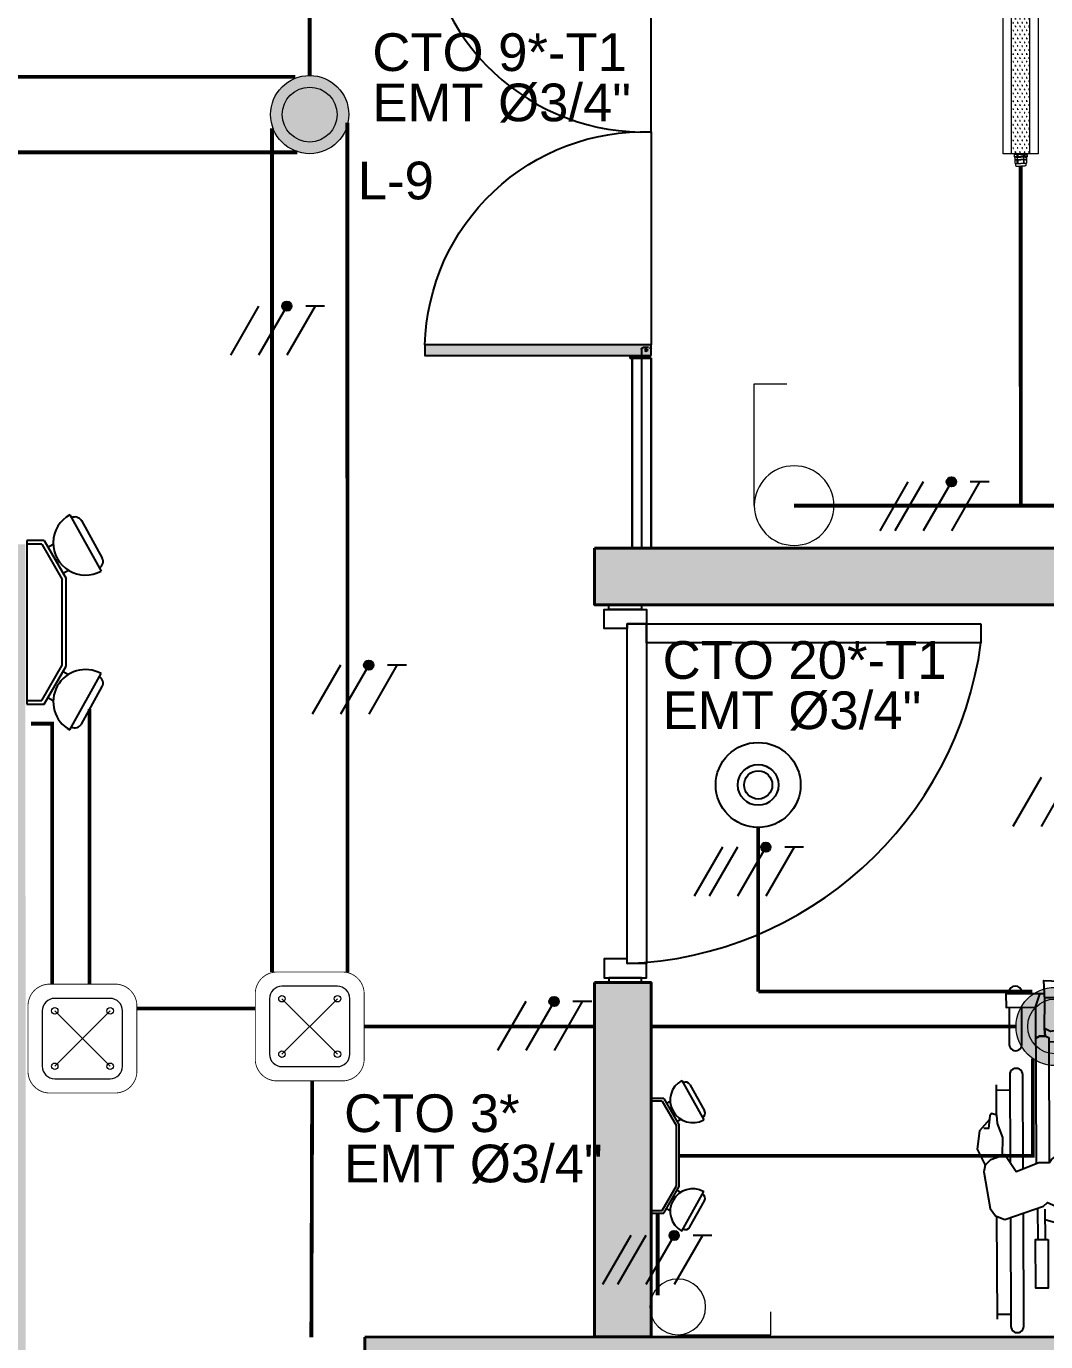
# Model space of a CAD drawing. Header units: metres. Extents: x -692 to 1029, y -233 to 3386.
# Drawn here: x 1019.342 to 1022.046, y 2478.998 to 2482.486 of the extents above; entities that cross this region are included whole.
import ezdxf
from ezdxf.lldxf.tags import DXFTag

# ---------------------------------------------------------------- set-up
doc = ezdxf.new("R2010")
doc.units = ezdxf.units.M
doc.linetypes.add('HIDDEN', pattern=[9.525, 6.35, -3.175])
doc.linetypes.add('LÍNEAS_OCULTASX2', pattern=[0.75, 0.5, -0.25])
for name, color, linetype in [('-ALAMBRADO', 7, 'Continuous'), ('-CN-GYD-ILUMINACION-EM', 1, 'Continuous'), ('-CN-GYD-TEXTOS', 7, 'Continuous'), ('A-columnas', 6, 'Continuous'), ('A_MUEBLES FIJOS', 252, 'Continuous'), ('AMOBLAMIENTO', 252, 'Continuous'), ('CAJA DE PASO', 86, 'Continuous'), ('F-2', 253, 'Continuous'), ('GG_PISO 5', 8, 'Continuous'), ('LUMINARIA DE EMERGENCIA', 1, 'Continuous'), ('LUMINARIA LED CIRCULAR', 7, 'Continuous'), ('MUEBLE', 253, 'Continuous'), ('SENSOR MOVIMIENTO', 3, 'Continuous')]:
    doc.layers.add(name, color=color, linetype=linetype)
for name, color, linetype, lineweight in [('-CN-GYD-LUMINARIA LED HERMETICA', 1, 'Continuous', 5), ('-CN-GYD-TUBERÍA ILUMINACION', 5, 'Continuous', 18), ('-CN-GYD-TUBERÍA TOMACORRIENTE PVC', 86, 'Continuous', 18), ('-CN-INTERRUPTORES DE PARED', 3, 'Continuous', 20), ('_TEXTO', 7, 'Continuous', 9), ('TEXTOS', 250, 'Continuous', 20), ('Vidrio', 253, 'Continuous', 30)]:
    doc.layers.add(name, color=color, linetype=linetype, lineweight=lineweight)
doc.layers.add('A-HATCH CONCRETO', color=7, linetype='Continuous', true_color=0xa8a8a8)
doc.layers.add('JCA_HATCH 254', color=7, linetype='Continuous', true_color=0xc4c4c4)
doc.layers.add('DIM-25', color=253, linetype='Continuous', plot=False)
doc.layers.add('Muro', color=7, linetype='Continuous', lineweight=40, true_color=0x2e2e2e)
doc.styles.add('GYD', font='arial.ttf', dxfattribs={"height": 2.5})
doc.styles.get("Standard").update_dxf_attribs({"font": 'arial.ttf'})
tags = doc.linetypes.add('EMT_LINE', pattern='A,0.5,-0.2,["EMT",Standard,S=0.1,R=0,X=-0.1,Y=-0.05],-0.25', length=0.95).pattern_tags.tags
tags[6] = DXFTag(74, 10)
pattern_1 = [(180, (4.985, -38.812), (-6.00631, -10.40324), [1.50158, -10.51105]), (270, (4.2344, -38.812), (6.00631, -10.40324), [0.75079, -20.05569]), (270, (4.047, -38.812), (6.00631, -10.40324), [0.60063, -20.20584]), (270, (4.422, -38.812), (6.00631, -10.40324), [0.60063, -20.20584]), (240, (3.859, -38.812), (6.00631, -10.40324), [0.4805, -11.53212]), (300, (4.61, -38.812), (12.01262, -4e-09), [0.4805, -11.53212])]

# ---------------------------------------------------------------- blocks, each defined once
blk = doc.blocks.new('OJO DE BUEY 12W')
at = {"layer": 'JCA_HATCH 254', "transparency": 33554687}
h = blk.add_hatch(color=256, dxfattribs=at)
h.dxf.hatch_style = 1
h.paths.add_polyline_path([(-103.7, 0, 1), (103.7, 0, 1)])
h.paths.add_polyline_path([(72.7, 0, -1), (-72.7, 0, -1)], flags=16)
at = {"layer": 'LUMINARIA LED CIRCULAR', "linetype": 'EMT_LINE', "lineweight": 5, "ltscale": 10}
h = blk.add_hatch(color=256, dxfattribs=at)
h.dxf.hatch_style = 1
h.set_gradient(color1=(147, 149, 152), color2=(248, 246, 176), name='SPHERICAL')
edge = h.paths.add_edge_path()
edge.add_arc((0, 0), 72.7, 0, 360)
at = {"layer": 'LUMINARIA LED CIRCULAR', "linetype": 'Continuous', "lineweight": 5, "ltscale": 10}
for radius in [103.7, 72.7]:
    blk.add_circle((0, 0), radius, dxfattribs=at)
blk = doc.blocks.new('2x')
at = {"layer": '-ALAMBRADO'}
h = blk.add_hatch(color=256, dxfattribs=at)
edge = h.paths.add_edge_path()
edge.add_arc((0.075, 0.13), 0.025, 0, 360)
for p, q in [((-0.075, 0.13), (-0.2251, -0.13)), ((0.075, 0.13), (-0.075, -0.13)), ((0.2251, 0.13), (0.075, -0.13))]:
    blk.add_line(p, q, dxfattribs=at)
blk.add_lwpolyline([(0.2751, 0.13), (0.1751, 0.13)], dxfattribs=at)
blk.add_circle((0.075, 0.13), 0.025, dxfattribs=at)
blk = doc.blocks.new('*U28')
at = {"layer": '-ALAMBRADO'}
blk.add_blockref('2x', (0, 0), dxfattribs=at)
blk = doc.blocks.new('Caja de paso')
at = {"layer": '-CN-GYD-TUBERÍA TOMACORRIENTE PVC', "const_width": 0.00173}
blk.add_lwpolyline([(-0.1111, 0.0667), (-0.1111, -0.0667, 0.414214), (-0.0667, -0.1111), (0.0667, -0.1111, 0.414214), (0.1111, -0.0667), (0.1111, 0.0667, 0.414214), (0.0667, 0.1111), (-0.0667, 0.1111, 0.414214)], format="xyb", close=True, dxfattribs=at)
at = {"layer": '-CN-GYD-TUBERÍA TOMACORRIENTE PVC'}
blk.add_lwpolyline([(-0.0566, -0.0819), (0.0566, -0.0819, 0.414214), (0.0819, -0.0566), (0.0819, 0.0566, 0.414214), (0.0566, 0.0819), (-0.0566, 0.0819, 0.414214), (-0.0819, 0.0566), (-0.0819, -0.0566, 0.414214)], format="xyb", close=True, dxfattribs=at)
at = {"layer": '-CN-GYD-TUBERÍA TOMACORRIENTE PVC', "linetype": 'LÍNEAS_OCULTASX2'}
for points in [[(-0.0566, 0.0566), (0.0566, -0.0566)], [(0.0566, 0.0566), (-0.0566, -0.0566)]]:
    blk.add_lwpolyline(points, dxfattribs=at)
at = {"layer": '-CN-GYD-TUBERÍA TOMACORRIENTE PVC'}
for centre in [(-0.0566, 0.0566), (0.0566, 0.0566), (-0.0566, -0.0566), (0.0566, -0.0566)]:
    blk.add_circle(centre, 0.00665, dxfattribs=at)
blk = doc.blocks.new('*U51')
at = {"layer": '-CN-GYD-ILUMINACION-EM', "ltscale": 0.3}
for p, q in [((-114.3, 285.4), (-197.3, 135.9)), ((-144.9, 269.7), (-200.1, 170.2)), ((-118.9, 277.1), (-118.9, 277.1)), ((-192.7, 144.3), (-192.7, 144.3)), ((-114.3, -285.4), (-197.3, -135.9)), ((-144.9, -269.7), (-200.1, -170.2)), ((-192.7, -144.3), (-192.7, -144.3)), ((-118.9, -277.1), (-118.9, -277.1))]:
    blk.add_line(p, q, dxfattribs=at)
at = {"layer": '-CN-GYD-ILUMINACION-EM'}
for p, q in [((0, 217.4), (-46, 217.4)), ((0, -217.4), (0, 217.4)), ((0, 207.4), (-40.2, 207.4)), ((-104.3, 116.3), (-104.3, -116.3)), ((-94.3, 113.6), (-94.3, -113.6)), ((-40.2, -207.4), (0, -207.4)), ((-46, -217.4), (0, -217.4))]:
    blk.add_line(p, q, dxfattribs=at)
for points in [[(-46, 217.4), (-104.3, 116.3)], [(-40.2, 207.4), (-94.3, 113.6)], [(-56.3, 199.4), (-70.4, 207.5)], [(-96.3, 130.1), (-110.4, 138.2)], [(-96.3, -130.1), (-110.4, -138.2)], [(-46, -217.4), (-104.3, -116.3)], [(-40.2, -207.4), (-94.3, -113.6)], [(-56.3, -199.4), (-70.4, -207.5)]]:
    blk.add_lwpolyline(points, dxfattribs=at)
at = {"layer": '-CN-GYD-ILUMINACION-EM', "ltscale": 0.3}
for centre, radius, start, end in [((-155.8, 210.7), 85.5, 240.9715, 60.9715), ((-128.2, 260.4), 19.1, 60.9715, 150.9715), ((-183.4, 160.9), 19.1, 150.9715, 240.9715), ((-155.8, -210.7), 85.5, 299.0285, 119.0285), ((-183.4, -160.9), 19.1, 119.0285, 209.0285), ((-128.2, -260.4), 19.1, 209.0285, 299.0285)]:
    blk.add_arc(centre, radius, start, end, dxfattribs=at)
at = {"layer": '-CN-GYD-TEXTOS', "style": 'GYD'}
blk.add_attdef('5', (-68.5, -405.5), '', height=125, rotation=90, dxfattribs=at)
blk = doc.blocks.new('LUMINARIA HERMETICA 40W')
h = blk.add_hatch()
h.set_pattern_fill('SWAMP', color=252, scale=0.472938, angle=180)
h.set_pattern_definition(pattern_1)
h.paths.add_polyline_path([(-24, 54.9), (23.4, 54.9), (23.4, 584.8), (-24, 584.8)])
h = blk.add_hatch()
h.set_pattern_fill('SWAMP', color=252, scale=0.472938, angle=180)
h.set_pattern_definition(pattern_1)
h.paths.add_polyline_path([(-24, -584.8), (23.4, -584.8), (23.4, -54.9), (-24, -54.9)])
at = {"layer": '-CN-INTERRUPTORES DE PARED', "color": 1, "extrusion": (0, 0, -1)}
for p, q in [((-46.3, 584.8), (46.3, 584.8)), ((-46.3, 54.9), (-46.3, 584.8)), ((46.3, 584.8), (46.3, 559.3)), ((46.3, 559.3), (46.3, 54.9)), ((-46.3, -559.2), (-46.3, -54.9)), ((46.3, -54.9), (46.3, -584.8)), ((-46.3, -584.8), (-46.3, -559.2)), ((46.3, -584.8), (-46.3, -584.8))]:
    blk.add_line(p, q, dxfattribs=at)
at = {"layer": '-CN-INTERRUPTORES DE PARED', "color": 1}
for p, q in [((46.3, 54.9), (-46.3, 54.9)), ((0, 54.9), (0, -54.9)), ((46.3, -54.9), (46.3, 54.9)), ((-46.3, -54.9), (46.3, -54.9)), ((-17.3, -588.3), (-17.4, -588.6)), ((-17.4, -588.6), (-17.4, -595)), ((-16.1, -587.4), (-17.3, -588.3)), ((-14.7, -586.9), (-16.1, -587.4)), ((-13, -586.9), (-14.7, -586.9)), ((-11.7, -587.6), (-13, -586.9)), ((-12.8, -587.1), (-12.8, -584.8)), ((-12.8, -584.8), (0, -584.8)), ((0, -587.1), (-12.8, -587.1)), ((-10.6, -588.6), (-11.7, -587.6)), ((-7.7, -588.3), (-10.6, -588.6)), ((-7, -588), (-7.7, -588.3)), ((-3, -587.5), (-7, -588)), ((0, -587.1), (-3, -587.5)), ((12.8, -584.8), (0, -584.8)), ((0, -587.1), (3, -587.5)), ((0, -587.1), (12.8, -587.1)), ((3, -587.5), (7, -588)), ((7, -588), (7.7, -588.3)), ((7.7, -588.3), (10.6, -588.6)), ((10.6, -588.6), (11.7, -587.6)), ((11.7, -587.6), (13, -586.9)), ((12.8, -587.1), (12.8, -584.8)), ((13, -586.9), (14.7, -586.9)), ((14.7, -586.9), (16.1, -587.4)), ((16.1, -587.4), (17.3, -588.3)), ((17.3, -588.3), (17.4, -588.6)), ((17.4, -588.6), (17.4, -595)), ((-17.4, -595), (-12.2, -595)), ((-15.9, -605.2), (-15.9, -615.4)), ((-12.5, -605.2), (-15.9, -605.2)), ((-15.9, -615.4), (-14, -617)), ((-12.2, -596.1), (-15.8, -596.1)), ((-15.8, -596.1), (-15.8, -604.1)), ((-15.8, -604.1), (-12.5, -604.1)), ((-14, -617), (-14, -621.4)), ((-14, -621.4), (-14, -623.4)), ((-14, -623.4), (-10.8, -625.7)), ((-12.5, -604.1), (-12.5, -605.2)), ((-12.2, -595), (-12.2, -596.1)), ((-10.8, -625.7), (0, -625.7)), ((10.8, -625.7), (0, -625.7)), ((14, -623.4), (10.8, -625.7)), ((17.4, -595), (12.2, -595)), ((12.2, -595), (12.2, -596.1)), ((12.2, -596.1), (15.8, -596.1)), ((15.8, -604.1), (12.5, -604.1)), ((12.5, -604.1), (12.5, -605.2)), ((12.5, -605.2), (15.9, -605.2)), ((15.9, -615.4), (14, -617)), ((14, -617), (14, -621.4)), ((14, -621.4), (14, -623.4)), ((15.8, -596.1), (15.8, -604.1)), ((15.9, -605.2), (15.9, -615.4))]:
    blk.add_line(p, q, dxfattribs=at)
for points in [[(-46.3, 54.9), (-46.3, -54.9)], [(-10.6, -588.6), (-10.6, -595)], [(-7.7, -588.3), (-7.7, -595)], [(7.7, -588.3), (7.7, -595)], [(10.6, -588.6), (10.6, -595)], [(-17.4, -593.9), (-10.6, -593.9), (-7.7, -593.9), (0, -593.9)], [(-14, -617), (0, -617)], [(-12.5, -604.1), (0, -604.1)], [(-12.5, -605.2), (0, -605.2)], [(-12.2, -595), (0, -595)], [(-12.2, -596.1), (0, -596.1)], [(-9.1, -615.4), (-10.8, -617)], [(-7.2, -605.2), (-7.2, -615.4), (-9.1, -615.4), (-9.1, -605.2)], [(-8.4, -604.1), (-8.4, -596.1)], [(-7.2, -615.4), (-3.7, -617)], [(17.4, -593.9), (10.6, -593.9), (7.7, -593.9), (0, -593.9)], [(12.2, -595), (0, -595)], [(12.2, -596.1), (0, -596.1)], [(12.5, -604.1), (0, -604.1)], [(12.5, -605.2), (0, -605.2)], [(14, -617), (0, -617)], [(7.2, -615.4), (3.7, -617)], [(7.2, -605.2), (7.2, -615.4), (9.1, -615.4), (9.1, -605.2)], [(8.4, -604.1), (8.4, -596.1)], [(9.1, -615.4), (10.8, -617)]]:
    blk.add_lwpolyline(points, dxfattribs=at)
at = {"color": 1}
for points in [[(23.4, 54.9), (-24, 54.9), (-24, 584.8), (23.4, 584.8)], [(23.4, -584.8), (-24, -584.8), (-24, -54.9), (23.4, -54.9)]]:
    blk.add_lwpolyline(points, close=True, dxfattribs=at)
blk = doc.blocks.new('*U64')
at = {"layer": '-CN-GYD-ILUMINACION-EM', "ltscale": 0.3}
for p, q in [((-144.9, 269.7), (-200.1, 170.2)), ((-114.3, 285.4), (-197.3, 135.9)), ((-118.9, 277.1), (-118.9, 277.1)), ((-192.7, 144.3), (-192.7, 144.3)), ((-114.3, -285.4), (-197.3, -135.9)), ((-192.7, -144.3), (-192.7, -144.3)), ((-144.9, -269.7), (-200.1, -170.2)), ((-118.9, -277.1), (-118.9, -277.1))]:
    blk.add_line(p, q, dxfattribs=at)
at = {"layer": '-CN-GYD-ILUMINACION-EM'}
for p, q in [((0, 217.4), (-46, 217.4)), ((0, 207.4), (-40.2, 207.4)), ((0, -217.4), (0, 217.4)), ((-104.3, 116.3), (-104.3, -116.3)), ((-94.3, 113.6), (-94.3, -113.6)), ((-46, -217.4), (0, -217.4)), ((-40.2, -207.4), (0, -207.4))]:
    blk.add_line(p, q, dxfattribs=at)
for points in [[(-46, 217.4), (-104.3, 116.3)], [(-40.2, 207.4), (-94.3, 113.6)], [(-56.3, 199.4), (-70.4, 207.5)], [(-96.3, 130.1), (-110.4, 138.2)], [(-96.3, -130.1), (-110.4, -138.2)], [(-46, -217.4), (-104.3, -116.3)], [(-40.2, -207.4), (-94.3, -113.6)], [(-56.3, -199.4), (-70.4, -207.5)]]:
    blk.add_lwpolyline(points, dxfattribs=at)
at = {"layer": '-CN-GYD-ILUMINACION-EM', "ltscale": 0.3}
for centre, radius, start, end in [((-155.8, 210.7), 85.5, 240.9715, 60.9715), ((-128.2, 260.4), 19.1, 60.9715, 150.9715), ((-183.4, 160.9), 19.1, 150.9715, 240.9715), ((-183.4, -160.9), 19.1, 119.0285, 209.0285), ((-155.8, -210.7), 85.5, 299.0285, 119.0285), ((-128.2, -260.4), 19.1, 209.0285, 299.0285)]:
    blk.add_arc(centre, radius, start, end, dxfattribs=at)
at = {"layer": '-CN-GYD-TEXTOS', "style": 'GYD'}
blk.add_attdef('5', (-68.5, -405.5), '', height=125, rotation=90, dxfattribs=at)
blk = doc.blocks.new('A$C14b492fb')
at = {"layer": '-CN-INTERRUPTORES DE PARED', "color": 3, "extrusion": (0, 0, -1)}
blk.add_lwpolyline([(0, 0.3527), (0, 0), (-0.0862, 0)], dxfattribs=at)
blk.add_circle((-0.1056, 0.3527), 0.1056, dxfattribs=at)
blk = doc.blocks.new('3x')
at = {"layer": '-ALAMBRADO'}
h = blk.add_hatch(color=256, dxfattribs=at)
edge = h.paths.add_edge_path()
edge.add_arc((0.0777, 0.13), 0.025, 0, 360)
for p, q in [((-0.1524, 0.13), (-0.3025, -0.13)), ((-0.0724, 0.13), (-0.2225, -0.13)), ((0.0777, 0.13), (-0.0724, -0.13)), ((0.2277, 0.13), (0.0777, -0.13))]:
    blk.add_line(p, q, dxfattribs=at)
blk.add_lwpolyline([(0.2777, 0.13), (0.1777, 0.13)], dxfattribs=at)
blk.add_circle((0.0777, 0.13), 0.025, dxfattribs=at)
blk = doc.blocks.new('*U29')
at = {"layer": '-ALAMBRADO'}
blk.add_blockref('3x', (0, 0), dxfattribs=at)
blk = doc.blocks.new('DISCAPACITADO PLANTA')
for points in [[(0.2917, 0.8958), (0.2908, 0.9253), (0.27, 0.9892), (0.2518, 1.0146), (0.2345, 1.019), (0.2082, 1.0038), (0.1889, 0.9694), (0.1821, 0.9144), (0.187, 0.8605), (0.1952, 0.8075)], [(0.6744, 0.894), (0.5545, 0.8887), (0.5585, 0.8983), (0.5637, 0.9562), (0.5446, 1.0232), (0.5291, 1.0379), (0.5161, 1.0383), (0.4953, 1.0224), (0.4775, 0.9995), (0.4577, 0.9332), (0.4599, 0.8913), (0.4599, 0.8913), (0.4551, 0.848)], [(0.3275, 0.8246), (0.299, 0.8908), (0.2628, 0.9155), (0.23, 0.8656), (0.2078, 0.8238), (0.1984, 0.7987), (0.1929, 0.7645), (0.199, 0.7352), (0.1981, 0.7337), (0.1881, 0.5936), (0.1925, 0.5466), (0.1925, 0.5466), (0.1823, 0.5022), (0.1696, 0.4422)], [(0.2935, 0.8946), (0.3136, 0.8877), (0.3248, 0.8507), (0.3308, 0.7926), (0.3586, 0.581), (0.3676, 0.5817), (0.3802, 0.6394), (0.4066, 0.73), (0.4333, 0.7963), (0.4333, 0.7963), (0.4623, 0.8653), (0.4874, 0.9054), (0.5109, 0.9207), (0.5508, 0.8746), (0.5607, 0.7894), (0.5578, 0.7263)], [(0.1266, 0.8531), (0.1621, 0.8526), (0.1636, 0.7815), (0.1563, 0.7655), (0.1417, 0.7628), (0.1254, 0.7708), (0.1267, 0.8456), (0.1239, 0.8981), (0.1839, 0.8947)], [(0.5545, 0.8887), (0.5508, 0.8746)], [(0.6744, 0.894), (0.6711, 0.8644)], [(0.1258, 0.8624), (0.0232, 0.862), (0.0237, 0.8265), (0.1019, 0.8269)], [(0.1022, 0.8271), (0.1135, 0.8617)], [(0.6271, 0.8639), (0.7174, 0.8649)], [(0.641, 0.3929), (0.6391, 0.8292), (0.6271, 0.8639), (0.6276, 0.752)], [(0.6391, 0.8292), (0.7157, 0.8295), (0.7157, 0.8295), (0.7174, 0.865)], [(0.1019, 0.8269), (0.1036, 0.4123)], [(0.6686, 0.8293), (0.6721, 0.7862)], [(0.1254, 0.7708), (0.1274, 0.7499)], [(0.1636, 0.7815), (0.1948, 0.7764)], [(0.6275, 0.7831), (0.5605, 0.7844)], [(0.1392, 0.4154), (0.1378, 0.7445), (0.1274, 0.7499), (0.1126, 0.7498), (0.1022, 0.7443)], [(0.1378, 0.7356), (0.1989, 0.7349)], [(0.3385, 0.734), (0.4084, 0.7347)], [(0.5314, 0.4354), (0.5352, 0.4806), (0.5352, 0.4806), (0.5286, 0.5145), (0.5286, 0.5145), (0.547, 0.571), (0.5555, 0.7186), (0.5555, 0.7186), (0.5604, 0.7348), (0.5604, 0.7348), (0.6041, 0.7356)], [(0.6395, 0.7466), (0.629, 0.752), (0.6143, 0.752), (0.6039, 0.7465), (0.6053, 0.4064)], [(-0.0027, 0.6209), (-0.0023, 0.5411)], [(-0.0026, 0.6073), (0.0337, 0.6074)], [(0.6974, 0.6093), (0.7283, 0.6094)], [(0.7283, 0.6274), (0.7288, 0.5097)], [(0.1921, 0.56), (0.2091, 0.567), (0.2195, 0.5641)], [(0.3513, 0.5791), (0.3357, 0.5629)], [(0.4123, 0.5606), (0.3835, 0.5727)], [(-0.0202, 0.5288), (-0.0465, 0.4995), (-0.0531, 0.4504), (-0.032, 0.4078), (-0.0352, 0.3905), (-0.0183, 0.2933), (-0.0042, 0.274), (0.0205, 0.2636), (0.1236, 0.2992), (0.1337, 0.309), (0.1778, 0.2892), (0.226, 0.2841), (0.2697, 0.2949)], [(0.0144, 0.4337), (0.015, 0.4813), (0.0012, 0.5184), (-0.0006, 0.5405), (-0.0145, 0.5453), (-0.0192, 0.5386), (-0.0223, 0.5053), (-0.0349, 0.5049)], [(0.698, 0.5285), (0.7161, 0.5241), (0.7159, 0.5089), (0.7229, 0.5012), (0.7378, 0.5229), (0.7505, 0.5168), (0.7637, 0.4592), (0.7564, 0.4298), (0.7238, 0.3898), (0.7156, 0.4144), (0.6986, 0.4287), (0.6845, 0.4313), (0.6496, 0.388), (0.6496, 0.388), (0.6312, 0.3985), (0.6082, 0.4076), (0.5807, 0.3955), (0.5604, 0.4188), (0.5358, 0.4338), (0.5145, 0.4415), (0.5145, 0.4415), (0.4949, 0.4792), (0.4531, 0.506), (0.3826, 0.5206), (0.3346, 0.5214), (0.2821, 0.505), (0.2135, 0.4657)], [(0.6904, 0.4302), (0.6847, 0.4688), (0.6983, 0.5091)], [(-0.0322, 0.4068), (-0.0169, 0.4227), (0.0207, 0.4359), (0.0509, 0.3915), (0.0509, 0.3915), (0.1112, 0.4153), (0.1392, 0.4153), (0.1392, 0.4153), (0.1445, 0.4234), (0.1726, 0.4445), (0.2019, 0.4613), (0.2252, 0.4683)], [(0.3153, 0.3964), (0.3357, 0.4229), (0.3579, 0.437), (0.3796, 0.4453), (0.4037, 0.4429), (0.4535, 0.3863), (0.4735, 0.3521), (0.4695, 0.2901), (0.4385, 0.2455), (0.3861, 0.2307), (0.3525, 0.2297), (0.3359, 0.2347), (0.3137, 0.2349), (0.2938, 0.2556), (0.2738, 0.2717), (0.2756, 0.3023), (0.2809, 0.3456), (0.3078, 0.3915), (0.3224, 0.3983), (0.3486, 0.4007), (0.3803, 0.3915), (0.4187, 0.3634), (0.4403, 0.3762), (0.456, 0.3748)], [(0.7238, 0.3898), (0.7183, 0.3378), (0.6869, 0.2717), (0.6386, 0.2564), (0.5386, 0.2752)], [(0.7293, 0.3965), (0.7309, 0.0065)], [(0.3639, 0.3789), (0.3956, 0.3793)], [(0.4193, 0.3625), (0.4025, 0.2869)], [(0.3041, 0.3461), (0.2778, 0.3076)], [(0.3425, 0.3187), (0.3676, 0.3296), (0.3838, 0.3344)], [(0.1088, 0.2113), (0.1084, 0.294)], [(0.1281, 0.2113), (0.1278, 0.2915)], [(0.5491, 0.2773), (0.5085, 0.2691), (0.4636, 0.2815)], [(-0.0012, 0.2728), (0, 0)], [(0.1279, 0.2638), (0.2008, 0.2428), (0.2875, 0.228), (0.3756, 0.2235), (0.4992, 0.2374), (0.5825, 0.2669)], [(0.2983, 0.2539), (0.3057, 0.2711)], [(0.611, 0.2134), (0.6108, 0.2616)], [(0.6304, 0.2135), (0.6302, 0.258)], [(-0.0001, 0.0131), (0.0363, 0.0133)], [(0.7309, 0.0166), (0.7, 0.0164)]]:
    blk.add_lwpolyline(points)
for points in [[(0.0652, 0.8621), (0.0652, 0.8663), (0.0652, 0.8663, 1), (0.0316, 0.8662), (0.0316, 0.8662), (0.0317, 0.8616)], [(0.6754, 0.8648), (0.6757, 0.871), (0.6757, 0.871, -1), (0.7092, 0.8695), (0.7092, 0.8695), (0.709, 0.865)], [(0.0318, 0.8266), (0.0322, 0.7283), (0.0322, 0.7283, 1), (0.0658, 0.7284), (0.0658, 0.7284), (0.0654, 0.8267)], [(0.7075, 0.8295), (0.7034, 0.7317), (0.7034, 0.7317, -1), (0.6698, 0.7331), (0.6698, 0.7331), (0.6739, 0.8291)], [(0.0692, 0.3987), (0.0681, 0.6476), (0.0681, 0.6476, 1), (0.0336, 0.6475), (0.0336, 0.6475), (0.0346, 0.4156)], [(0.6979, 0.5079), (0.6973, 0.6467), (0.6973, 0.6467, 1), (0.6627, 0.6466), (0.6627, 0.6466), (0.6638, 0.4056)], [(0.0352, 0.2687), (0.0364, -0.0189), (0.0364, -0.0189, 1), (0.071, -0.0188), (0.071, -0.0188), (0.0697, 0.2806)], [(0.6644, 0.2646), (0.6656, -0.0198), (0.6656, -0.0198, 1), (0.7001, -0.0197), (0.7001, -0.0197), (0.6988, 0.2967)]]:
    blk.add_lwpolyline(points, format="xyb")
for points in [[(0.3136, 0.8877), (0.2935, 0.8946), (0.299, 0.8908), (0.3275, 0.8246), (0.3248, 0.8507)], [(0.1267, 0.8456), (0.1258, 0.8624), (0.0232, 0.862), (0.0237, 0.8265), (0.1019, 0.8269), (0.1022, 0.7443), (0.1126, 0.7498), (0.1274, 0.7499), (0.1254, 0.7708)], [(0.1352, 0.2113), (0.1357, 0.0822), (0.1026, 0.0821), (0.1026, 0.0821), (0.102, 0.2112)], [(0.638, 0.0844), (0.6048, 0.0842), (0.6048, 0.0842), (0.6042, 0.2134), (0.6374, 0.2135)]]:
    blk.add_lwpolyline(points, close=True)
blk.add_lwpolyline([(0.6757, 0.871), (0.6754, 0.8645), (0.709, 0.8648), (0.7092, 0.8695, 1)], format="xyb", close=True)
blk = doc.blocks.new('Puerta de 65')
at = {"layer": 'JCA_HATCH 254', "true_color": 0xffffff}
blk.add_hatch(color=7, dxfattribs=at).paths.add_polyline_path([(3153.3705, 1771.3637), (3153.3705, 1771.359), (3153.3142, 1771.359), (3153.3142, 1771.3637)])
h = blk.add_hatch(color=7, dxfattribs=at)
edge = h.paths.add_edge_path()
edge.add_line((3153.3447, 1771.3567), (3153.3447, 1771.3403))
edge.add_arc((3153.3494, 1771.3403), 0.00469, 179.9997, 269.9997)
edge.add_line((3153.3494, 1771.3356), (3153.3634, 1771.3356))
edge.add_arc((3153.3634, 1771.3403), 0.00469, 269.9997, 359.9997)
edge.add_line((3153.3681, 1771.3403), (3153.3681, 1771.3286))
edge.add_line((3153.3681, 1771.3286), (3152.7705, 1771.3286))
edge.add_line((3152.7705, 1771.3286), (3152.7705, 1771.3567))
edge.add_line((3152.7705, 1771.3567), (3153.3447, 1771.3567))
edge = h.paths.add_edge_path()
edge.add_line((3153.3681, 1771.3567), (3153.3681, 1771.3403))
edge.add_arc((3153.3634, 1771.3403), 0.00469, 269.9997, 359.9997, ccw=False)
edge.add_line((3153.3634, 1771.3356), (3153.3494, 1771.3356))
edge.add_arc((3153.3494, 1771.3403), 0.00469, 179.9997, 269.9997, ccw=False)
edge.add_line((3153.3447, 1771.3403), (3153.3447, 1771.3567))
edge.add_line((3153.3447, 1771.3567), (3153.3681, 1771.3567))
edge = h.paths.add_edge_path(flags=16)
edge.add_arc((3153.3564, 1771.3426), 0.00234, 0, 360)
h.paths.add_polyline_path([(3153.3705, 1771.3567), (3153.3705, 1771.3286), (3153.3681, 1771.3286), (3153.3681, 1771.3567)])
at = {"layer": 'AMOBLAMIENTO'}
for p, q in [((3153.3142, 1771.359), (3153.3142, 1771.3637)), ((3153.3142, 1771.3637), (3153.3705, 1771.3637)), ((3153.3705, 1771.359), (3153.3142, 1771.359)), ((3153.3447, 1771.3403), (3153.3447, 1771.359)), ((3153.347, 1771.359), (3153.3705, 1771.359)), ((3153.3634, 1771.3356), (3153.3494, 1771.3356))]:
    blk.add_line(p, q, dxfattribs=at)
at = {"layer": 'AMOBLAMIENTO', "linetype": 'HIDDEN', "ltscale": 0.1}
blk.add_line((3153.3705, 1770.7637), (3153.3705, 1771.3286), dxfattribs=at)
at = {"layer": 'AMOBLAMIENTO'}
blk.add_lwpolyline([(3153.3705, 1771.3567), (3153.3705, 1771.3286), (3152.7705, 1771.3286), (3152.7705, 1771.3567)], close=True, dxfattribs=at)
blk.add_circle((3153.3564, 1771.3426), 0.00234, dxfattribs=at)
at = {"layer": 'AMOBLAMIENTO', "ltscale": 0.1}
blk.add_arc((3153.3512, 1771.3444), 0.581, 181.5576, 271.8983, dxfattribs=at)
at = {"layer": 'AMOBLAMIENTO'}
for centre, start, end in [((3153.3494, 1771.3403), 179.9997, 269.9997), ((3153.3658, 1771.3403), 269.9997, 359.9997)]:
    blk.add_arc(centre, 0.00469, start, end, dxfattribs=at)
blk = doc.blocks.new('A$Ca864cd78')
at = {"layer": 'A-HATCH CONCRETO', "ltscale": 0.03}
h = blk.add_hatch(color=256, dxfattribs=at)
h.dxf.hatch_style = 1
h.paths.add_polyline_path([(11.7936, 8.5794), (11.7936, 8.4294), (12.1418, 8.4294), (12.1418, 8.5794)])
h.paths.add_polyline_path([(12.1418, 8.5794), (12.2918, 8.5794), (12.2918, 7.2285), (12.1418, 7.2285)])
h.paths.add_polyline_path([(14.8533, 7.0784), (14.8533, 7.2285), (11.7936, 7.2288), (11.7936, 7.0787)])
h.paths.add_polyline_path([(11.4436, 2.4547), (11.4436, 7.0794), (11.2936, 7.0794), (11.2936, 2.8201), (11.2936, 2.4547)])
h.paths.add_polyline_path([(14.8532, 3.904), (14.7032, 3.904), (14.7032, 7.0784), (14.8532, 7.0784)])
h.paths.add_polyline_path([(13.453, 4.054), (13.4532, 2.3644), (13.8032, 2.3645), (13.8032, 2.5148), (13.6041, 2.5145), (13.603, 4.054)])
h.paths.add_polyline_path([(14.8532, 2.5147), (14.7032, 2.5147), (14.7032, 1.865), (14.8532, 1.865)])
h.paths.add_polyline_path([(14.7032, 2.3644), (14.7032, 2.3646), (14.7032, 2.5147), (14.7032, 2.5145)], flags=16)
h.paths.add_polyline_path([(11.2936, 0.02), (14.8533, 0.02), (14.8533, 0.1701), (11.7936, 0.1701), (11.7936, 0.0546), (11.2936, 0.0546)])
h.paths.add_polyline_path([(14.7032, 0.6649), (14.7032, 0.1701), (14.8533, 0.1701), (14.8533, 0.6649)])
h.paths.add_polyline_path([(18.169, 2.5147), (18.169, 2.3647), (17.6025, 2.3647), (17.6025, 0), (17.4525, 0), (17.4525, 2.5147)])
h.paths.add_polyline_path([(20.7214, 2.5147), (20.7214, 2.3647), (20.2936, 2.3647), (20.2936, 2.4546), (19.7936, 2.4546), (19.7936, 2.3647), (19.369, 2.3647), (19.369, 2.5147)])
h.paths.add_polyline_path([(17.6025, 0), (24.6451, 0), (24.6451, 0.1527), (17.6025, 0.1527)])
h.paths.add_polyline_path([(22.9205, 2.5146), (22.9205, 2.3646), (21.9214, 2.3646), (21.9214, 2.5146)])
h.paths.add_polyline_path([(22.3459, 0.1527), (22.496, 0.1527), (22.496, 2.3646), (22.346, 2.3646), (22.346, 2.3666), (22.3459, 0.1527), (22.3459, 0.1527)])
h.paths.add_polyline_path([(24.1205, 2.5146), (24.1205, 2.3646), (24.6451, 2.3646), (24.6451, 0), (24.7952, 0), (24.7952, 2.5146)])
h.paths.add_polyline_path([(27.7912, 0.1546), (31.5924, 0.1546), (31.5924, 0.0046), (27.7912, 0.0045)])
h.paths.add_polyline_path([(27.2411, 0.0046), (27.2411, 2.4546), (27.2912, 2.4546), (27.2912, 0.0546), (27.7912, 0.0546), (27.7912, 0.0046)])
h.paths.add_polyline_path([(31.0265, 1.6582), (31.0265, 0.1546), (30.8764, 0.1546), (30.8764, 1.6582)])
h.paths.add_polyline_path([(31.0265, 1.6583), (31.4423, 1.6583), (31.4423, 1.5082), (31.0265, 1.5082)])
h.paths.add_polyline_path([(31.5924, 1.6583), (31.5924, 0.1546), (31.4424, 0.1546), (31.4423, 1.6583)])
h.paths.add_polyline_path([(28.2906, 3.9736), (31.4423, 3.9742), (31.4423, 3.8241), (28.2906, 3.8236)])
h.paths.add_polyline_path([(28.8996, 4.9138), (28.8996, 3.9741), (29.0497, 3.9741), (29.0497, 4.9138)])
h.paths.add_polyline_path([(27.2397, 6.0762), (27.2411, 2.4546), (27.3912, 2.4546), (27.3898, 6.0762)])
h.paths.add_polyline_path([(27.3906, 3.974), (27.3906, 3.9741), (27.3906, 3.824), (27.3906, 3.8239)], flags=17)
h.paths.add_polyline_path([(28.8996, 6.0662), (31.4423, 6.0662), (31.4423, 5.9162), (28.8996, 5.9161)])
h.paths.add_polyline_path([(31.5924, 6.0662), (31.5924, 4.8629), (31.4424, 4.8629), (31.4423, 6.0662)])
h.paths.add_polyline_path([(28.8996, 9.8331), (28.8996, 8.2737), (29.0497, 8.2737), (29.0496, 9.8331)])
h.paths.add_polyline_path([(30.9949, 9.8309), (28.8996, 9.8347), (28.8996, 9.9848), (30.9957, 9.9807)])
h.paths.add_polyline_path([(31.2123, 11.4291), (22.7445, 11.4291), (22.7445, 11.2791), (31.2123, 11.2791)])
h.paths.add_polyline_path([(22.7445, 8.5784), (22.7449, 11.2791), (22.8949, 11.2791), (22.8945, 8.5784)])
at = {"layer": 'A-columnas'}
blk.add_line((29.0247, 6.0662), (29.0247, 6.5662), dxfattribs=at)
at = {"layer": 'DIM-25'}
blk.add_arc((28.9503, 5.9473), 0.9835, 272.1171, 352.2523, dxfattribs=at)
at = {"layer": 'F-2'}
for points in [[(28.9866, 5.8528), (28.9248, 5.8528), (28.9248, 5.9035), (29.0373, 5.9035), (29.0373, 5.8654), (28.9866, 5.8654), (28.9866, 5.8528)], [(29.0246, 5.9162), (29.0246, 5.9035), (28.9375, 5.9035), (28.9375, 5.9162)], [(28.9866, 4.9772), (28.9248, 4.9772), (28.9248, 4.9265), (29.0373, 4.9265), (29.0373, 4.9645), (28.9866, 4.9645), (28.9866, 4.9772)], [(29.0246, 4.9138), (29.0246, 4.9265), (28.9375, 4.9265), (28.9375, 4.9138)]]:
    blk.add_lwpolyline(points, dxfattribs=at)
blk.add_lwpolyline([(28.9866, 5.8654), (29.0373, 5.8654), (29.0373, 4.9645), (28.9866, 4.9645)], close=True, dxfattribs=at)
at = {"layer": 'MUEBLE', "linetype": 'HIDDEN'}
blk.add_lwpolyline([(29.0373, 5.8147), (29.0373, 5.8654), (29.9248, 5.8654), (29.9248, 5.8147)], close=True, dxfattribs=at)
at = {"layer": 'Muro'}
for points in [[(28.8996, 6.0662), (31.4423, 6.0662), (31.4423, 5.9162), (28.8996, 5.9161)], [(28.8996, 4.9138), (28.8996, 3.9741), (29.0497, 3.9741), (29.0497, 4.9138)], [(28.2906, 3.9736), (31.4423, 3.9742), (31.4423, 3.8241), (28.2906, 3.8236)]]:
    blk.add_lwpolyline(points, close=True, dxfattribs=at)
at = {"layer": 'Vidrio'}
blk.add_lwpolyline([(29.0497, 6.0662), (28.9997, 6.0662), (28.9997, 6.5699), (29.0497, 6.5699)], close=True, dxfattribs=at)
at = {"layer": 'A-columnas'}
blk.add_blockref('Puerta de 65', (-3124.3207, -1763.5938), dxfattribs=at)
at = {"layer": 'A-columnas', "xscale": -1, "rotation": 180}
blk.add_blockref('Puerta de 65', (-3124.3207, 1777.9337), dxfattribs=at)
at = {"layer": 'A_MUEBLES FIJOS'}
blk.add_blockref('DISCAPACITADO PLANTA', (29.9675, 4.0217), dxfattribs=at)
blk = doc.blocks.new('Sensor 360º_')
at = {"layer": 'SENSOR MOVIMIENTO'}
for radius in [0.1126, 0.054, 0.0375]:
    blk.add_circle((0, 0), radius, dxfattribs=at)
blk = doc.blocks.new('*U95')
at = {"layer": '-ALAMBRADO'}
blk.add_blockref('3x', (0, 0), dxfattribs=at)

msp = doc.modelspace()

# ---------------------------------------------------------------- linework, layer by layer
at = {"layer": '-CN-GYD-TUBERÍA ILUMINACION', "linetype": 'EMT_LINE', "ltscale": 10, "const_width": 0.01}
for points in [[(1020.0938, 2482.356), (1020.0938, 2482.9088), (1020.9495, 2482.9089)], [(1020.056, 2482.3523), (1017.3287, 2482.3523)], [(1019.9938, 2482.2161), (1019.9939, 2479.9784)], [(1020.1938, 2482.2306), (1020.1939, 2479.9772)], [(1020.0608, 2482.1523), (1017.3279, 2482.1523)], [(1021.9799, 2482.1155), (1021.9801, 2481.2152)], [(1021.379, 2481.2152), (1022.3932, 2481.2152)], [(1019.5095, 2479.9459), (1019.5095, 2480.6763)], [(1019.3545, 2480.637), (1019.4106, 2480.637), (1019.4106, 2479.9462)], [(1022.0104, 2479.9267), (1021.2836, 2479.9267)], [(1019.9491, 2479.8819), (1019.6362, 2479.8819)], [(1020.2381, 2479.834), (1020.8494, 2479.834)], [(1020.9995, 2479.834), (1021.9677, 2479.834)], [(1021.0739, 2479.491), (1022.012, 2479.491), (1022.012, 2479.749)], [(1020.1005, 2479.6896), (1020.0982, 2479.0093)], [(1021.017, 2479.3388), (1021.017, 2479.1208)]]:
    msp.add_lwpolyline(points, dxfattribs=at)
at = {"layer": '-CN-GYD-TUBERÍA ILUMINACION', "linetype": 'EMT_LINE', "ltscale": 10, "const_width": 0.01, "elevation": 0}
msp.add_lwpolyline([(1021.2836, 2480.362), (1021.2836, 2479.9267)], dxfattribs=at)
at = {"layer": '-CN-INTERRUPTORES DE PARED', "color": 3, "extrusion": (0, 0, -1)}
for p, q in [((1021.2732, 2481.2152), (1021.2732, 2481.5379)), ((1021.2732, 2481.5379), (1021.3593, 2481.5379))]:
    msp.add_line(p, q, dxfattribs=at)
msp.add_circle((-1021.3788, 2481.2152), 0.1056, dxfattribs=at)
at = {"layer": 'GG_PISO 5'}
msp.add_circle((1020.9878, 2481.6275), 0.00234, dxfattribs=at)

# ---------------------------------------------------------------- block references
at = {"layer": '-CN-GYD-LUMINARIA LED HERMETICA', "linetype": 'Continuous', "xscale": 0.001, "yscale": 0.0008, "zscale": 0.002575412933351854}
msp.add_blockref('LUMINARIA HERMETICA 40W', (1021.9799, 2482.6161), dxfattribs=at)
msp.add_blockref('A$Ca864cd78', (991.9498, 2475.0364))
at = {"xscale": 0.7, "yscale": 0.7, "rotation": 90}
msp.add_blockref('A$C14b492fb', (1021.3171, 2479.0164), dxfattribs=at)
at = {"layer": '_TEXTO', "linetype": 'Continuous', "ltscale": 10, "xscale": 0.5, "yscale": 0.5}
for name, p, zscale in [('*U28', (1019.9959, 2481.6792), 0.5), ('*U29', (1021.7572, 2481.2135), 320), ('*U28', (1020.2129, 2480.7269), 0.5), ('*U28', (1022.0714, 2480.4294), 0.5), ('*U95', (1021.265, 2480.2447), 0.5), ('*U28', (1020.7045, 2479.835), 0.5), ('*U29', (1021.0219, 2479.2143), 320)]:
    msp.add_blockref(name, p, dxfattribs=dict(at, zscale=zscale))
at = {"layer": 'CAJA DE PASO', "linetype": 'Continuous', "ltscale": 10, "xscale": 1.3, "yscale": 1.3, "zscale": 45.18280937220077}
for p in [(1020.0939, 2479.834), (1019.491, 2479.8019)]:
    msp.add_blockref('Caja de paso', p, dxfattribs=at)
at = {"layer": 'LUMINARIA DE EMERGENCIA', "linetype": 'Continuous', "ltscale": 10, "rotation": 180}
for name, p, xscale, yscale, zscale in [('*U51', (1019.3432, 2480.9057), 0.001, 0.001, 0.001), ('*U64', (1021.0009, 2479.491), 0.0007, 0.0007, 0.0007)]:
    msp.add_blockref(name, p, dxfattribs=dict(at, xscale=xscale, yscale=yscale, zscale=zscale))
at = {"layer": 'LUMINARIA LED CIRCULAR', "xscale": 0.001, "yscale": 0.001, "zscale": 0.578415361173768}
for p in [(1020.0938, 2482.2523), (1022.0714, 2479.834)]:
    msp.add_blockref('OJO DE BUEY 12W', p, dxfattribs=at)
at = {"layer": 'SENSOR MOVIMIENTO'}
msp.add_blockref('Sensor 360º_', (1021.2836, 2480.4746, 0), dxfattribs=at)

# ---------------------------------------------------------------- texts
at = {"layer": 'TEXTOS', "char_height": 0.1, "attachment_point": 1}
for s, insert, width in [('\\A1;\\pxsm0.8;CTO 9*-T1\\PEMT Ø3/4"       ', (1020.2601, 2482.4679), 0.680604), ('\\A1;\\pxsm0.8;CTO 20*-T1\\PEMT Ø3/4"       ', (1021.0302, 2480.8559), 0.728353), ('\\A1;\\pxsm0.8;CTO 3*\\PEMT Ø3/4"       ', (1020.1851, 2479.6539), 0.680604)]:
    msp.add_mtext(s, dxfattribs=dict(at, insert=insert, width=width))
at = {"layer": 'TEXTOS', "insert": (1019.9355, 2482.1275), "char_height": 0.1, "attachment_point": 1}
msp.add_mtext_dynamic_manual_height_columns('\\pxqc;L-9', width=0.773487, gutter_width=0.325, heights=[0], dxfattribs=at)

doc.saveas('drawing.dxf')
